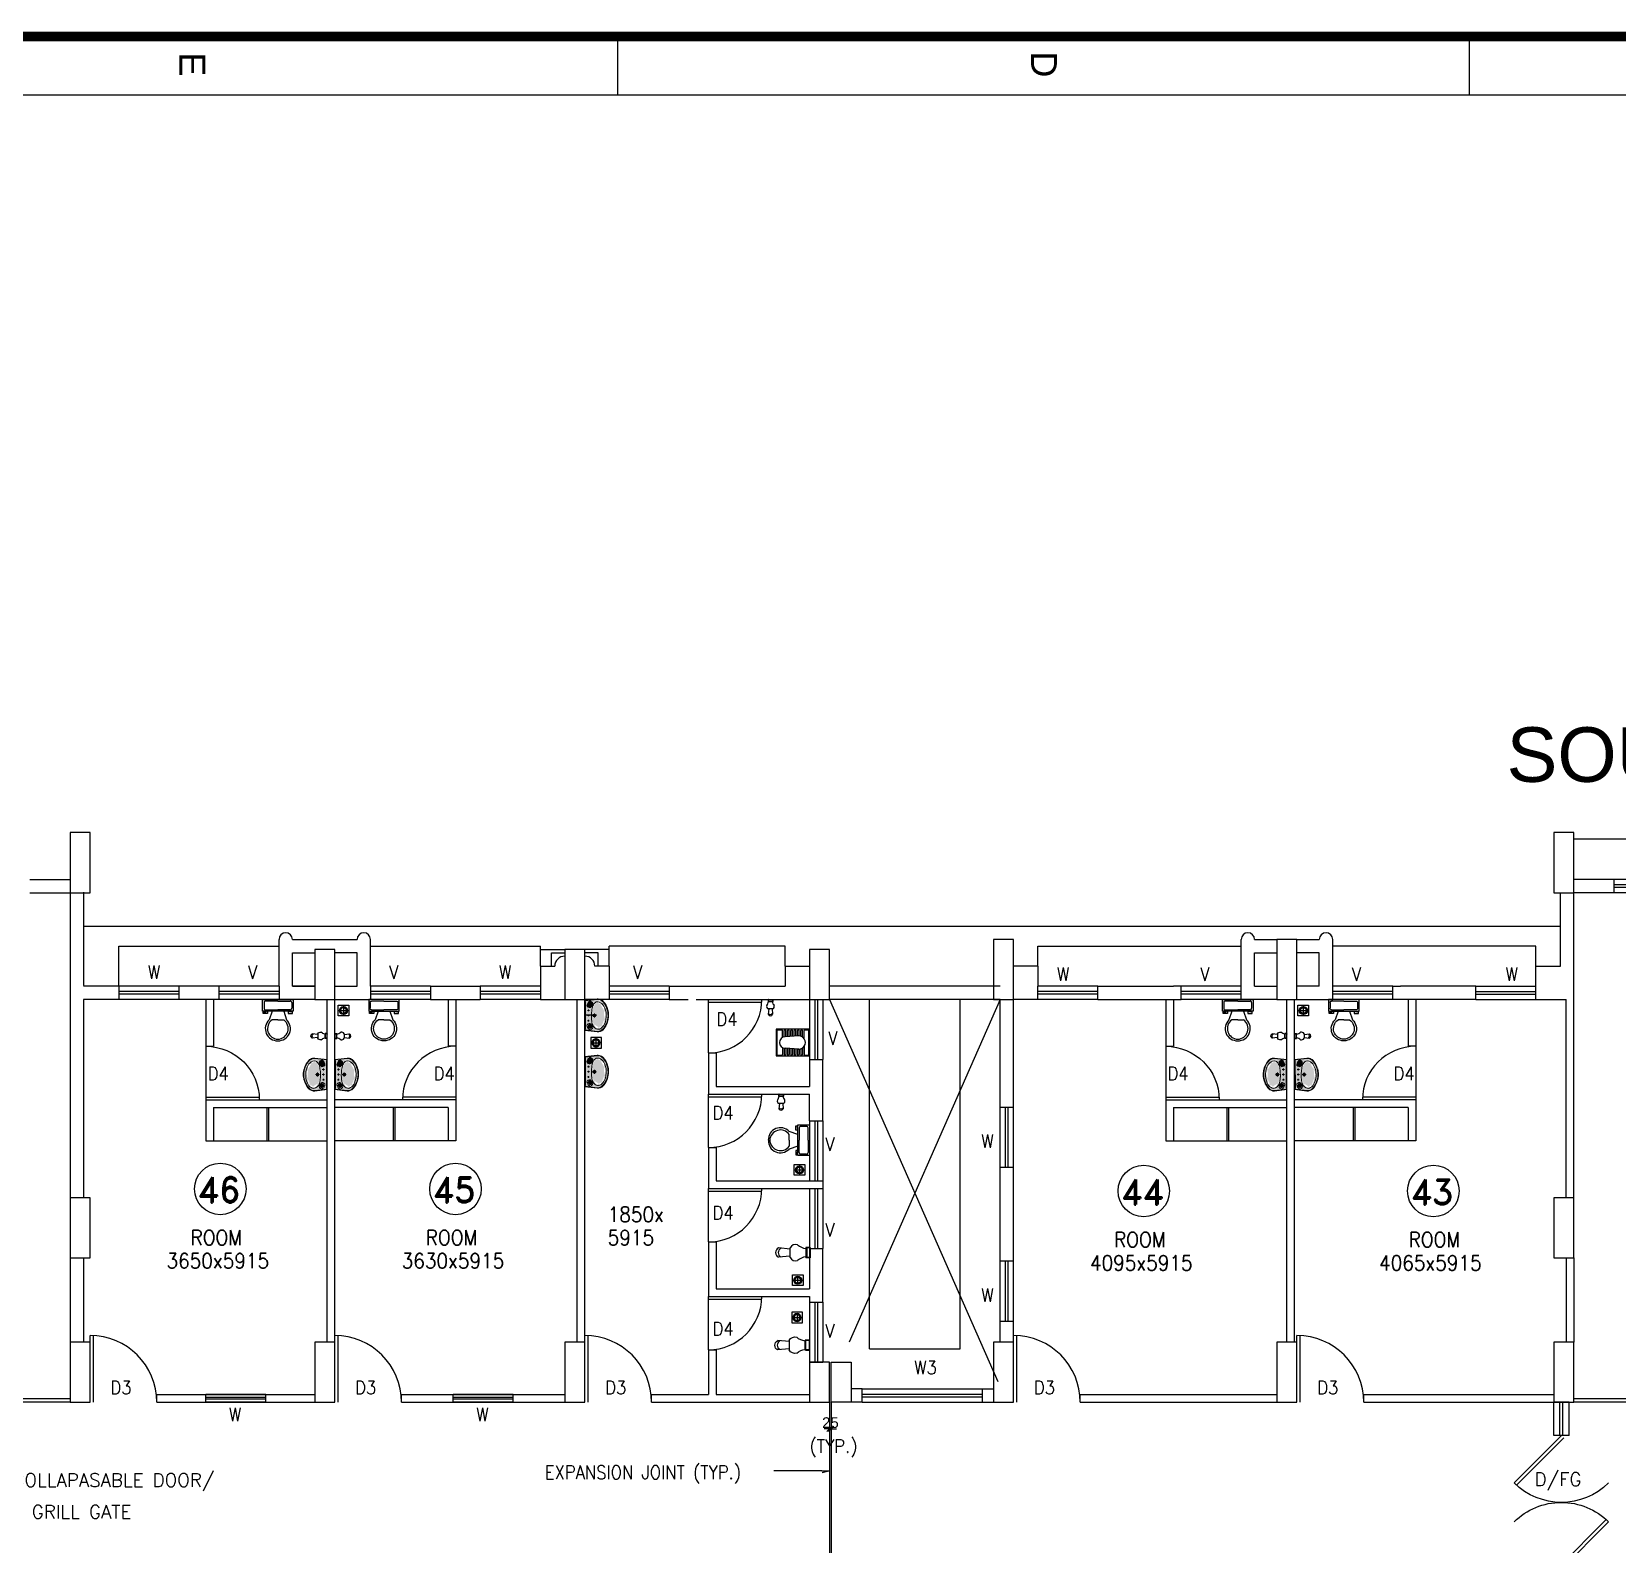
# Model space of a CAD drawing. Extents: x 10161149 to 10263331, y -3696053 to -3547728.
# Drawn here: x 10203467 to 10227213, y -3570381 to -3547728 of the extents above; entities that cross this region are included whole.
import ezdxf
from ezdxf.enums import TextEntityAlignment as Align

# ---------------------------------------------------------------- set-up
doc = ezdxf.new("R2010")
doc.units = 0
doc.header["$MEASUREMENT"] = 0
doc.header["$PDMODE"] = 35
doc.linetypes.add('DASHED', pattern=[0.75, 0.5, -0.25])
doc.layers.get('0').update_dxf_attribs({"linetype": 'CONTINUOUS'})
doc.layers.get('Defpoints').update_dxf_attribs({"linetype": 'CONTINUOUS'})
for name, color, linetype in [('25', 6, 'CONTINUOUS'), ('35', 1, 'CONTINUOUS'), ('5', 3, 'CONTINUOUS'), ('COL', 2, 'CONTINUOUS'), ('DAS', 1, 'DASHED'), ('DIM', 8, 'CONTINUOUS'), ('dim1', 5, 'CONTINUOUS'), ('DOOR', 31, 'CONTINUOUS'), ('EWC', 5, 'CONTINUOUS'), ('Exi. Walls', 170, 'CONTINUOUS'), ('floor trap', 9, 'CONTINUOUS'), ('Furn-Hat', 145, 'CONTINUOUS'), ('tap', 8, 'CONTINUOUS'), ('TITLE', 7, 'CONTINUOUS'), ('Toi-Euip', 8, 'CONTINUOUS'), ('TXW', 6, 'CONTINUOUS'), ('Venti', 161, 'CONTINUOUS'), ('WATERLINE', 124, 'CONTINUOUS'), ('Window', 4, 'CONTINUOUS')]:
    doc.layers.add(name, color=color, linetype=linetype)
doc.layers.add('toi-fix', color=46, linetype='CONTINUOUS', lineweight=18)
doc.styles.add('ARIAL', font='arial.ttf', dxfattribs={"width": 0.75})
doc.styles.add('RD', font='ROMAND')
doc.styles.add('ROMANS', font='arial.ttf')
doc.styles.get("Standard").update_dxf_attribs({"font": 'romans.shx'})
doc.dimstyles.new('int. dim', dxfattribs={"dimtxt": 160, "dimasz": 80, "dimexe": 80, "dimexo": 0, "dimgap": 10, "dimtad": 1, "dimdec": 0, "dimzin": 12, "dimdsep": 46, "dimtxsty": 'ROMANS', "dimblk": 'OBLIQUE', "dimcen": 1.5, "dimdle": 80, "dimclrd": 5, "dimclre": 5, "dimclrt": 4, "dimadec": 0, "dimazin": 0, "dimtfac": 1, "dimtdec": 0, "dimtix": 1, "dimtmove": 2, "dimatfit": 3, "dimfxl": 1, "dimtolj": 1, "dimtzin": 0, "dimlwd": -1, "dimlwe": -1, "dimarcsym": 0})

# ---------------------------------------------------------------- blocks, each defined once
blk = doc.blocks.new('WINP')
at = {"layer": 'Window'}
for p, q in [((0, 0), (0, 1)), ((0, 1), (1, 1)), ((1, 0), (1, 1)), ((0, 0.6), (1, 0.6)), ((0, 0.4), (1, 0.4)), ((0, 0), (1, 0))]:
    blk.add_line(p, q, dxfattribs=at)
blk = doc.blocks.new('BLK')
at = {"layer": 'DIM', "color": 6}
blk.add_line((-1, 0), (0, 0), dxfattribs=at)
at = {"layer": 'DIM'}
blk.add_line((0, 0), (-0.97, -0.26), dxfattribs=at)
blk = doc.blocks.new('_Oblique')
at = {"color": 0, "linetype": 'ByBlock', "lineweight": -2}
blk.add_line((-0.5, -0.5), (0.5, 0.5), dxfattribs=at)
blk = doc.blocks.new('*D141')
at = {"layer": 'Defpoints', "color": 0, "lineweight": -3, "transparency": 16777216}
for p in [(10215416, -3568575), (10215441, -3568575), (10215441, -3568651)]:
    blk.add_point(p, dxfattribs=at)
at = {"layer": 'dim1', "color": 5, "transparency": 16777216}
for p, q in [((10215416, -3568651), (10215336, -3568651)), ((10215416, -3568575), (10215416, -3568731)), ((10215416, -3568651), (10215441, -3568651)), ((10215441, -3568575), (10215441, -3568731)), ((10215441, -3568651), (10215521, -3568651))]:
    blk.add_line(p, q, dxfattribs=at)
at = {"layer": 'dim1', "color": 5, "transparency": 16777216, "xscale": 80, "yscale": 80, "zscale": 80}
blk.add_blockref('_Oblique', (10215416, -3568651), dxfattribs=at)
at = {"layer": 'dim1', "color": 5, "transparency": 16777216, "xscale": 80, "yscale": 80, "zscale": 80, "rotation": 180}
blk.add_blockref('_Oblique', (10215441, -3568651), dxfattribs=at)
at = {"layer": 'dim1', "color": 4, "transparency": 16777216, "insert": (10215429, -3568560), "char_height": 160, "attachment_point": 5, "style": 'ROMANS'}
blk.add_mtext('\\A1;25', dxfattribs=at)
blk = doc.blocks.new('VENTP')
at = {"layer": 'Venti'}
for p, q in [((0, 0), (0, 1)), ((0, 1), (1, 1)), ((1, 0), (1, 1)), ((0, 0), (1, 0))]:
    blk.add_line(p, q, dxfattribs=at)
at = {"layer": 'Venti', "ltscale": 2}
for p, q in [((0, 0.6), (1, 0.6)), ((0, 0.4), (1, 0.4))]:
    blk.add_line(p, q, dxfattribs=at)
blk = doc.blocks.new('DOORP')
at = {"layer": 'DOOR'}
for p, q in [((0, 0), (0, 1)), ((0.05, 0), (0.05, 0.999))]:
    blk.add_line(p, q, dxfattribs=at)
at = {"layer": 'DOOR', "color": 145}
blk.add_arc((0, 0), 1, 0, 90, dxfattribs=at)
blk = doc.blocks.new('A$C70ED7303')
at = {"layer": 'EWC', "color": 11}
for p, q in [((0, 0), (229, 0)), ((229, 0), (229, -174)), ((-229, 0), (0, 0)), ((-229, -174), (-229, 0)), ((229, -174), (-229, -174)), ((-218, -207), (-218, -185)), ((-218, -185), (-174, -185)), ((-153, -207), (-218, -207)), ((-207, -44), (-207, -131)), ((0, -22), (-185, -22)), ((-185, -153), (0, -153)), ((-174, -185), (-174, -174)), ((-153, -174), (-153, -207)), ((-87, -174), (-131, -305)), ((0, -22), (185, -22)), ((185, -153), (0, -153)), ((87, -174), (131, -305)), ((153, -174), (153, -207)), ((153, -207), (218, -207)), ((174, -185), (174, -174)), ((218, -185), (174, -185)), ((207, -44), (207, -131)), ((218, -207), (218, -185)), ((0, -305), (-87, -305)), ((0, -305), (87, -305))]:
    blk.add_line(p, q, dxfattribs=at)
for centre, major_axis, start_param, end_param in [((-188, -41), (13.6, -13.6), 2.214297, 4.068888), ((-188, -134), (-13.6, -13.6), 5.35589, 7.21048), ((188, -41), (13.6, -13.6), 0.643501, 2.498091), ((188, -134), (-13.6, -13.6), 0.643501, 2.498091), ((-7, -436), (-128, -128), 4.686239, 7.105146), ((5, -435), (-113, -113), 4.541602, 7.039318), ((7, -436), (56, -172), -0.351019, 2.067888), ((-5, -435), (-113, -113), 0.814663, 3.31238)]:
    blk.add_ellipse(centre, major_axis=major_axis, ratio=1, start_param=start_param, end_param=end_param, dxfattribs=at)
blk = doc.blocks.new('A$C0B5D0E53')
at = {"layer": 'tap', "color": 7}
for p, q in [((0, 10.6), (0, 46.6)), ((0, 46.6), (15.3, 46.6)), ((0, 10.6), (12.3, 10.6)), ((1.3, 45), (12.3, 45)), ((1.3, 12.1), (12.3, 12.1)), ((12.3, 10.6), (12.3, 46.6)), ((12.3, 10.7), (15.3, 10.7)), ((15.3, 10.7), (15.3, 46.6)), ((70.5, 45.4), (70.5, 11.9)), ((70.5, 41), (110.5, 44.7)), ((70.5, 16.2), (110.5, 12.2))]:
    blk.add_line(p, q, dxfattribs=at)
for centre, radius, start, end in [((8.1, 99), 56.2, 277.358, 310.4214), ((51.6, 36.7), 20.8, 24.7259, 109.7544), ((2.5, 42.7), 2.66, 117.11, 161.7293), ((2.5, 14.5), 2.66, 198.2707, 242.89), ((8.1, -41.8), 56.2, 49.5786, 82.642), ((51.6, 20.6), 20.8, 250.2456, 335.2741), ((93.9, 28.5), 17.7, 301.8025, 58.5186), ((103.5, 28.5), 17.7, 293.45, 66.55)]:
    blk.add_arc(centre, radius, start, end, dxfattribs=at)
blk = doc.blocks.new('FT')
at = {"layer": 'floor trap', "color": 7}
for p, q in [((0, 40), (10, 40)), ((16, 40), (64, 40)), ((40, 16), (40, 64)), ((70, 40), (80, 40))]:
    blk.add_line(p, q, dxfattribs=at)
at = {"layer": 'floor trap', "color": 7, "ltscale": 100}
blk.add_lwpolyline([(80, 0), (0, 0), (0, 80), (80, 80)], close=True, dxfattribs=at)
at = {"layer": 'floor trap', "color": 7}
for radius in [30, 23.7, 21.9]:
    blk.add_circle((40, 40), radius, dxfattribs=at)
blk = doc.blocks.new('3')
at = {"layer": 'Toi-Euip'}
for p, q in [((-3.8, 4.1), (-3.8, 4.6)), ((-3.8, 3.6), (-3.8, 3.65)), ((-3.8, 3.1), (-3.8, 3.15)), ((-3.8, 2.6), (-3.8, 2.65)), ((-0.1, 4.7), (-3.7, 4.7)), ((-2.47, 4), (-3.7, 4)), ((-2.72, 3.75), (-3.7, 3.75)), ((-2.85, 3.5), (-3.7, 3.5)), ((-2.9, 3.25), (-3.7, 3.25)), ((-2.89, 3), (-3.7, 3)), ((-2.87, 2.75), (-3.7, 2.75)), ((-2.85, 2.5), (-3.7, 2.5)), ((-2.9, 3.18), (-2.75, 1.15)), ((-1.33, 4), (-0.1, 4)), ((-1.08, 3.75), (-0.1, 3.75)), ((-0.9, 3.18), (-1.05, 1.15)), ((-0.95, 3.5), (-0.1, 3.5)), ((-0.95, 2.5), (-0.1, 2.5)), ((-0.93, 2.75), (-0.1, 2.75)), ((-0.91, 3), (-0.1, 3)), ((-0.9, 3.25), (-0.1, 3.25)), ((0, 4.1), (0, 4.6)), ((0, 3.6), (0, 3.65)), ((0, 3.1), (0, 3.15)), ((0, 2.6), (0, 2.65)), ((-3.8, 2.1), (-3.8, 2.15)), ((-3.8, 1.6), (-3.8, 1.65)), ((-3.8, 1.1), (-3.8, 1.15)), ((-3.8, 0), (-3.8, 0.65)), ((-2.83, 2.25), (-3.7, 2.25)), ((-2.81, 2), (-3.7, 2)), ((-2.79, 1.75), (-3.7, 1.75)), ((-2.78, 1.5), (-3.7, 1.5)), ((-2.76, 1.25), (-3.7, 1.25)), ((-2.74, 1), (-3.7, 1)), ((-2.65, 0.75), (-3.7, 0.75)), ((-1.15, 0.75), (-0.1, 0.75)), ((-1.06, 1), (-0.1, 1)), ((-1.04, 1.25), (-0.1, 1.25)), ((-1.02, 1.5), (-0.1, 1.5)), ((-1.01, 1.75), (-0.1, 1.75)), ((-0.99, 2), (-0.1, 2)), ((-0.97, 2.25), (-0.1, 2.25)), ((0, 2.1), (0, 2.15)), ((0, 1.6), (0, 1.65)), ((0, 1.1), (0, 1.15)), ((0, 0), (0, 0.65)), ((-3.7, -0.1), (-0.1, -0.1))]:
    blk.add_line(p, q, dxfattribs=at)
blk.add_lwpolyline([(0.1, -0.2), (0.1, 4.8), (-3.9, 4.8), (-3.9, -0.2)], close=True, dxfattribs=at)
for centre, radius, start, end in [((-3.7, 4.6), 0.1, 90, 180), ((-3.7, 4.1), 0.1, 180, 270), ((-3.7, 3.65), 0.1, 90, 180), ((-3.7, 3.6), 0.1, 180, 270), ((-3.7, 3.15), 0.1, 90, 180), ((-3.7, 3.1), 0.1, 180, 270), ((-3.7, 2.65), 0.1, 90, 180), ((-3.7, 2.6), 0.1, 180, 270), ((-1.9, 3.18), 1, 351.5502, 188.4498), ((-0.1, 4.6), 0.1, 0, 90), ((-0.1, 4.1), 0.1, 270, 0), ((-0.1, 3.65), 0.1, 0, 90), ((-0.1, 3.6), 0.1, 270, 0), ((-0.1, 3.15), 0.1, 0, 90), ((-0.1, 3.1), 0.1, 270, 0), ((-0.1, 2.65), 0.1, 0, 90), ((-0.1, 2.6), 0.1, 270, 0), ((-3.7, 2.15), 0.1, 90, 180), ((-3.7, 2.1), 0.1, 180, 270), ((-3.7, 1.65), 0.1, 90, 180), ((-3.7, 1.6), 0.1, 180, 270), ((-3.7, 1.15), 0.1, 90, 180), ((-3.7, 1.1), 0.1, 180, 270), ((-3.7, 0.65), 0.1, 90, 180), ((-3.7, 0), 0.1, 180, 270.0031), ((-1.9, 1.15), 0.85, 180, 0), ((-0.1, 2.15), 0.1, 0, 90), ((-0.1, 2.1), 0.1, 270, 0), ((-0.1, 1.65), 0.1, 0, 90), ((-0.1, 1.6), 0.1, 270, 0), ((-0.1, 1.15), 0.1, 0, 90), ((-0.1, 1.1), 0.1, 270, 0), ((-0.1, 0.65), 0.1, 0, 90), ((-0.1, 0), 0.1, 270, 0)]:
    blk.add_arc(centre, radius, start, end, dxfattribs=at)
blk = doc.blocks.new('2')
at = {"layer": 'Furn-Hat'}
h = blk.add_hatch(color=200, dxfattribs=at)
h.set_gradient(color1=(176, 43, 238), color2=(222, 165, 248), one_color=1, tint=0.81, name='SPHERICAL')
edge = h.paths.add_edge_path()
edge.add_ellipse((0.83, 2.39), major_axis=(0, 2.74), ratio=1, start_angle=253.1333, end_angle=282.8458)
edge.add_ellipse((0.66, 2.28), major_axis=(0, 2.87), ratio=1, start_angle=226.9131, end_angle=256.353, ccw=False)
edge.add_ellipse((1.97, 1.03), major_axis=(0, 1.06), ratio=1, start_angle=191.403, end_angle=227.6151, ccw=False)
edge.add_ellipse((1.95, 0.79), major_axis=(-0.001, 0.832), ratio=1, start_angle=172.9435, end_angle=196.7003, ccw=False)
edge.add_line((1.85, -0.04), (0, 0.17))
edge.add_ellipse((-0.15, 0.37), major_axis=(0, 0.247), ratio=1, start_angle=216.2128, end_angle=239.0995)
edge.add_line((0.07, 0.24), (1.91, 0.03))
edge.add_ellipse((1.98, 0.81), major_axis=(0, 0.781), ratio=1, start_angle=174.8376, end_angle=213.1867)
edge.add_ellipse((1.82, 1.24), major_axis=(0, 1.23), ratio=1, start_angle=208.7339, end_angle=238.1069)
edge.add_ellipse((1.35, 1.89), major_axis=(0, 2), ratio=1, start_angle=229.2631, end_angle=252.9591)
edge.add_ellipse((0.45, 2.43), major_axis=(0, 3.03), ratio=1, start_angle=248.1478, end_angle=293.8025)
edge.add_ellipse((0.67, 2.61), major_axis=(0, 2.75), ratio=1, start_angle=292.3386, end_angle=313.7886)
edge.add_ellipse((1.96, 3.88), major_axis=(0.001, 0.944), ratio=1, start_angle=311.9795, end_angle=362.8452)
edge.add_line((1.91, 4.83), (0.06, 4.62))
edge.add_ellipse((-0.22, 4.44), major_axis=(0, 0.335), ratio=1, start_angle=301.9908, end_angle=318.3316)
edge.add_line((0, 4.69), (1.85, 4.9))
edge.add_ellipse((1.98, 3.91), major_axis=(0, 0.995), ratio=1, start_angle=311.3713, end_angle=367.5939, ccw=False)
edge.add_ellipse((0.6, 2.54), major_axis=(0, 2.94), ratio=1, start_angle=278.9603, end_angle=313.5987, ccw=False)
h = blk.add_hatch(color=201, dxfattribs=at)
h.set_gradient(color1=(213, 142, 246), color2=(222, 165, 248), one_color=1, tint=0.81, name='SPHERICAL')
edge = h.paths.add_edge_path()
edge.add_ellipse((-0.22, 4.44), major_axis=(0, 0.335), ratio=1, start_angle=279.6212, end_angle=301.9908)
edge.add_line((0.06, 4.62), (1.91, 4.83))
edge.add_ellipse((1.96, 3.88), major_axis=(0.001, 0.944), ratio=1, start_angle=311.9795, end_angle=362.8452, ccw=False)
edge.add_ellipse((0.67, 2.61), major_axis=(0, 2.75), ratio=1, start_angle=292.3386, end_angle=313.7886, ccw=False)
edge.add_ellipse((0.45, 2.43), major_axis=(0, 3.03), ratio=1, start_angle=248.1478, end_angle=293.8025, ccw=False)
edge.add_ellipse((1.35, 1.89), major_axis=(0, 2), ratio=1, start_angle=229.2631, end_angle=252.9591, ccw=False)
edge.add_ellipse((1.82, 1.24), major_axis=(0, 1.23), ratio=1, start_angle=208.7339, end_angle=238.1069, ccw=False)
edge.add_ellipse((1.98, 0.81), major_axis=(0, 0.781), ratio=1, start_angle=174.8376, end_angle=213.1867, ccw=False)
edge.add_line((1.91, 0.03), (0.07, 0.24))
edge.add_ellipse((-0.15, 0.37), major_axis=(0, 0.247), ratio=1, start_angle=239.0995, end_angle=258.8462)
edge.add_line((0.1, 0.32), (0.11, 4.5))
edge = h.paths.add_edge_path(flags=16)
edge.add_ellipse((0.54, 1.68), major_axis=(0.0002, 0.0643), ratio=1, start_angle=0, end_angle=360, ccw=False)
edge = h.paths.add_edge_path(flags=16)
edge.add_ellipse((0.75, 0.77), major_axis=(0.001, 0.492), ratio=1, start_angle=372.9151, end_angle=415.0496)
edge.add_ellipse((0.66, 0.93), major_axis=(0, 0.34), ratio=1, start_angle=68.6534, end_angle=118.0903)
edge.add_ellipse((1.55, 1.19), major_axis=(0, 1.26), ratio=1, start_angle=109.4436, end_angle=129.259)
edge.add_ellipse((0.76, 0.48), major_axis=(0, 0.207), ratio=1, start_angle=116.7852, end_angle=207.4853)
edge.add_ellipse((0.68, 0.84), major_axis=(0.003, 0.569), ratio=1, start_angle=198.6155, end_angle=235.2982)
edge.add_ellipse((1.01, 0.63), major_axis=(0, 0.179), ratio=1, start_angle=230.4595, end_angle=309.5311)
edge.add_arc((1.2, 0.8), 0.086, 143.8926, 223.9597, ccw=False)
edge.add_arc((1.21, 0.82), 0.0872, 59.6713, 155.4896, ccw=False)
edge.add_ellipse((2.73, 1.67), major_axis=(0, 1.67), ratio=1, start_angle=108.7156, end_angle=120.4399)
edge.add_ellipse((2.03, 1.15), major_axis=(0, 0.801), ratio=1, start_angle=113.6541, end_angle=156.3424)
edge.add_ellipse((1.91, 1.34), major_axis=(0, 0.947), ratio=1, start_angle=167.3152, end_angle=194.3844)
edge.add_ellipse((1.73, 1.61), major_axis=(0, 1.26), ratio=1, start_angle=199.4142, end_angle=242.3113)
edge.add_ellipse((0.73, 2.3), major_axis=(0, 2.47), ratio=1, start_angle=238.946, end_angle=269.4836)
edge.add_ellipse((0.23, 2.48), major_axis=(0, 2.98), ratio=1, start_angle=266.1625, end_angle=294.5971)
edge.add_ellipse((1.64, 3.2), major_axis=(0, 1.4), ratio=1, start_angle=291.6011, end_angle=328.054)
edge.add_ellipse((2, 3.79), major_axis=(0, 0.709), ratio=1, start_angle=327.5861, end_angle=383.2162)
edge.add_ellipse((2.18, 3.44), major_axis=(0, 1.1), ratio=1, start_angle=384.9893, end_angle=432.0066)
edge.add_arc((1.21, 4.06), 0.0773, 202.0693, 284.8477, ccw=False)
edge.add_arc((1.2, 4.08), 0.086, 136.0403, 216.1074, ccw=False)
edge.add_ellipse((1.01, 4.25), major_axis=(0, 0.179), ratio=1, start_angle=230.4689, end_angle=309.5405)
edge.add_ellipse((0.68, 4.04), major_axis=(-0.003, 0.569), ratio=1, start_angle=304.7018, end_angle=341.3845)
edge.add_ellipse((0.76, 4.4), major_axis=(0, 0.207), ratio=1, start_angle=332.4116, end_angle=423.1117)
edge.add_ellipse((1.55, 3.69), major_axis=(0.01, 1.26), ratio=1, start_angle=411.1189, end_angle=430.9342)
edge.add_ellipse((0.66, 3.95), major_axis=(0, 0.34), ratio=1, start_angle=61.9097, end_angle=111.3466)
edge.add_ellipse((0.75, 4.11), major_axis=(0.003, 0.492), ratio=1, start_angle=125.3669, end_angle=167.5014)
edge.add_ellipse((0.73, 3.94), major_axis=(0, 0.319), ratio=1, start_angle=163.9108, end_angle=209.8663)
edge.add_ellipse((1.14, 3.59), major_axis=(-0.002, 0.268), ratio=1, start_angle=387.9183, end_angle=433.2607, ccw=False)
edge.add_ellipse((1.07, 3.77), major_axis=(0, 0.0739), ratio=1, start_angle=281.3136, end_angle=401.6955, ccw=False)
edge.add_ellipse((2.18, 3.44), major_axis=(0, 1.1), ratio=1, start_angle=432.0066, end_angle=441.9912)
edge.add_ellipse((3.97, 2.89), major_axis=(0, 2.96), ratio=1, start_angle=436.108, end_angle=445.7027)
edge.add_ellipse((8.3, 2.4), major_axis=(0, 7.32), ratio=1, start_angle=444.4585, end_angle=449.7636)
edge.add_ellipse((8.98, 2.78), major_axis=(0.01, 8.01), ratio=1, start_angle=92.5395, end_angle=98.8367)
edge.add_ellipse((2.73, 1.67), major_axis=(0, 1.67), ratio=1, start_angle=94.0582, end_angle=108.7156)
edge.add_ellipse((1.07, 1.13), major_axis=(-0.0003, 0.0855), ratio=1, start_angle=142.4726, end_angle=276.6239, ccw=False)
edge.add_ellipse((1.14, 1.3), major_axis=(0.002, 0.268), ratio=1, start_angle=106.7393, end_angle=152.0817, ccw=False)
edge.add_ellipse((0.73, 0.94), major_axis=(-0.001, 0.319), ratio=1, start_angle=329.9021, end_angle=375.8576)
edge = h.paths.add_edge_path(flags=16)
edge.add_ellipse((0.54, 2.42), major_axis=(0.0008, 0.0643), ratio=1, start_angle=0, end_angle=360, ccw=False)
edge = h.paths.add_edge_path(flags=0)
edge.add_ellipse((1.43, 2.44), major_axis=(0, 0.216), ratio=1, start_angle=0, end_angle=360, ccw=False)
edge = h.paths.add_edge_path(flags=0)
edge.add_ellipse((1.43, 2.44), major_axis=(-0.001, 0.155), ratio=1, start_angle=0, end_angle=360, ccw=False)
edge = h.paths.add_edge_path(flags=0)
edge.add_ellipse((1.43, 2.44), major_axis=(0, 0.109), ratio=1, start_angle=0, end_angle=360, ccw=False)
edge = h.paths.add_edge_path(flags=16)
edge.add_ellipse((0.54, 3.22), major_axis=(0.0002, 0.0643), ratio=1, start_angle=0, end_angle=360, ccw=False)
h = blk.add_hatch(color=200, dxfattribs=at)
h.set_gradient(color1=(176, 43, 238), color2=(222, 165, 248), one_color=1, tint=0.81, name='INVCYLINDER')
edge = h.paths.add_edge_path()
edge.add_ellipse((-0.15, 0.37), major_axis=(0, 0.247), ratio=1, start_angle=239.0995, end_angle=258.8462, ccw=False)
edge.add_line((0.07, 0.24), (0, 0.25))
edge.add_line((0, 0.25), (0, 4.61))
edge.add_line((0, 4.61), (0.06, 4.62))
edge.add_ellipse((-0.22, 4.44), major_axis=(0, 0.335), ratio=1, start_angle=279.6212, end_angle=301.9908, ccw=False)
edge.add_line((0.11, 4.5), (0.1, 0.32))
h = blk.add_hatch(color=254, dxfattribs=at)
h.set_gradient(color1=(234, 198, 250), color2=(223, 166, 247), one_color=1, tint=0.81, name='SPHERICAL')
edge = h.paths.add_edge_path()
edge.add_ellipse((1.07, 3.77), major_axis=(0, 0.0739), ratio=1, start_angle=281.3136, end_angle=401.6955)
edge.add_ellipse((1.14, 3.59), major_axis=(-0.002, 0.268), ratio=1, start_angle=387.9183, end_angle=433.2607)
edge.add_ellipse((0.73, 3.94), major_axis=(0, 0.319), ratio=1, start_angle=163.9108, end_angle=209.8663, ccw=False)
edge.add_ellipse((0.75, 4.11), major_axis=(0.003, 0.492), ratio=1, start_angle=125.3669, end_angle=167.5014, ccw=False)
edge.add_ellipse((0.66, 3.95), major_axis=(0, 0.34), ratio=1, start_angle=61.9097, end_angle=111.3466, ccw=False)
edge.add_ellipse((1.55, 3.69), major_axis=(0.01, 1.26), ratio=1, start_angle=411.1189, end_angle=430.9342, ccw=False)
edge.add_ellipse((0.76, 4.4), major_axis=(0, 0.207), ratio=1, start_angle=332.4116, end_angle=423.1117, ccw=False)
edge.add_ellipse((0.68, 4.04), major_axis=(-0.003, 0.569), ratio=1, start_angle=304.7018, end_angle=341.3845, ccw=False)
edge.add_ellipse((1.01, 4.25), major_axis=(0, 0.179), ratio=1, start_angle=230.4689, end_angle=309.5405, ccw=False)
edge.add_arc((1.2, 4.08), 0.086, 136.0403, 216.1074)
edge.add_arc((1.21, 4.06), 0.0773, 202.0693, 284.8477)
edge.add_ellipse((2.18, 3.44), major_axis=(0, 1.1), ratio=1, start_angle=384.9893, end_angle=432.0066)
h = blk.add_hatch(color=254, dxfattribs=at)
h.set_gradient(color1=(234, 198, 250), color2=(223, 166, 247), one_color=1, tint=0.81, name='SPHERICAL')
edge = h.paths.add_edge_path()
edge.add_ellipse((1.64, 3.2), major_axis=(0, 1.4), ratio=1, start_angle=291.6011, end_angle=328.054)
edge.add_ellipse((0.23, 2.48), major_axis=(0, 2.98), ratio=1, start_angle=266.1625, end_angle=294.5971, ccw=False)
edge.add_ellipse((0.73, 2.3), major_axis=(0, 2.47), ratio=1, start_angle=238.946, end_angle=269.4836, ccw=False)
edge.add_ellipse((1.73, 1.61), major_axis=(0, 1.26), ratio=1, start_angle=199.4142, end_angle=242.3113, ccw=False)
edge.add_ellipse((1.91, 1.34), major_axis=(0, 0.947), ratio=1, start_angle=167.3152, end_angle=194.3844, ccw=False)
edge.add_ellipse((2.03, 1.15), major_axis=(0, 0.801), ratio=1, start_angle=113.6541, end_angle=156.3424, ccw=False)
edge.add_ellipse((2.73, 1.67), major_axis=(0, 1.67), ratio=1, start_angle=94.0582, end_angle=120.4399, ccw=False)
edge.add_ellipse((8.98, 2.78), major_axis=(0.01, 8.01), ratio=1, start_angle=92.5395, end_angle=98.8367, ccw=False)
edge.add_ellipse((8.3, 2.4), major_axis=(0, 7.32), ratio=1, start_angle=444.4585, end_angle=449.7636, ccw=False)
edge.add_ellipse((3.97, 2.89), major_axis=(0, 2.96), ratio=1, start_angle=436.108, end_angle=445.7027, ccw=False)
edge.add_ellipse((2.18, 3.44), major_axis=(0, 1.1), ratio=1, start_angle=384.9893, end_angle=441.9912, ccw=False)
edge.add_ellipse((2, 3.79), major_axis=(0, 0.709), ratio=1, start_angle=327.5861, end_angle=383.2162, ccw=False)
edge = h.paths.add_edge_path(flags=16)
edge.add_ellipse((1.43, 2.44), major_axis=(0, 0.216), ratio=1, start_angle=0, end_angle=360, ccw=False)
edge = h.paths.add_edge_path(flags=0)
edge.add_ellipse((1.43, 2.44), major_axis=(-0.001, 0.155), ratio=1, start_angle=0, end_angle=360, ccw=False)
edge = h.paths.add_edge_path(flags=0)
edge.add_ellipse((1.43, 2.44), major_axis=(0, 0.109), ratio=1, start_angle=0, end_angle=360, ccw=False)
h = blk.add_hatch(color=254, dxfattribs=at)
h.set_gradient(color1=(234, 198, 250), color2=(223, 166, 247), one_color=1, tint=0.81, name='SPHERICAL')
edge = h.paths.add_edge_path()
edge.add_ellipse((1.55, 1.19), major_axis=(0, 1.26), ratio=1, start_angle=109.4436, end_angle=129.259)
edge.add_ellipse((0.76, 0.48), major_axis=(0, 0.207), ratio=1, start_angle=116.7852, end_angle=207.4853)
edge.add_ellipse((0.68, 0.84), major_axis=(0.003, 0.569), ratio=1, start_angle=198.6155, end_angle=235.2982)
edge.add_ellipse((1.01, 0.63), major_axis=(0, 0.179), ratio=1, start_angle=230.4595, end_angle=309.5311)
edge.add_arc((1.2, 0.8), 0.086, 143.8926, 223.9597, ccw=False)
edge.add_arc((1.21, 0.82), 0.0872, 59.6713, 155.4896, ccw=False)
edge.add_ellipse((2.73, 1.67), major_axis=(0, 1.67), ratio=1, start_angle=108.7156, end_angle=120.4399, ccw=False)
edge.add_ellipse((1.07, 1.13), major_axis=(-0.0003, 0.0855), ratio=1, start_angle=142.4726, end_angle=276.6239, ccw=False)
edge.add_ellipse((1.14, 1.3), major_axis=(0.002, 0.268), ratio=1, start_angle=106.7393, end_angle=152.0817, ccw=False)
edge.add_ellipse((0.73, 0.94), major_axis=(-0.001, 0.319), ratio=1, start_angle=329.9021, end_angle=375.8576)
edge.add_ellipse((0.75, 0.77), major_axis=(0.001, 0.492), ratio=1, start_angle=372.9151, end_angle=415.0496)
edge.add_ellipse((0.66, 0.93), major_axis=(0, 0.34), ratio=1, start_angle=68.6534, end_angle=118.0903)
at = {"layer": 'toi-fix', "color": 7}
for p, q in [((0, 4.69), (1.85, 4.9)), ((0, 4.61), (1.91, 4.83)), ((0, 0.17), (0, 4.69)), ((0.1, 0.32), (0.11, 4.5)), ((0.67, 3.22), (0.39, 3.22)), ((0.72, 2.42), (0.39, 2.42)), ((0.54, 3.34), (0.54, 3.08)), ((0.54, 2.55), (0.54, 2.28)), ((1.73, 2.44), (1.12, 2.44)), ((1.43, 2.14), (1.43, 2.74)), ((0, 0.25), (1.91, 0.03)), ((0, 0.17), (1.85, -0.04)), ((0.72, 1.68), (0.39, 1.68)), ((0.54, 1.8), (0.54, 1.54))]:
    blk.add_line(p, q, dxfattribs=at)
at = {"layer": 'toi-fix', "color": 7, "extrusion": (0, 0, -1)}
for centre, major_axis, start_param, end_param in [((1.98, 3.91), (0, 0.995), -0.132539, 0.848731), ((1.96, 3.88), (0.001, 0.944), -0.049658, 0.838116), ((-0.22, 4.44), (0, 0.335), 0.727251, 1.402875), ((0.66, 3.95), (0, 0.34), 4.33982, 5.202657), ((0.75, 4.11), (0.003, 0.492), 3.359735, 4.09512), ((1.55, 3.69), (0.01, 1.26), -1.238036, -0.892193), ((0.54, 3.22), (0.0002, 0.0643), 3.139035, 9.42222), ((0.54, 2.42), (0.0008, 0.0643), 3.12883, 9.412015), ((0.76, 4.4), (0, 0.207), -1.101507, 0.481509), ((0.73, 3.94), (0, 0.319), 2.620328, 3.422401), ((0.68, 4.04), (-0.003, 0.569), 0.324902, 0.965135), ((1.14, 3.59), (-0.002, 0.268), -1.278641, -0.487266), ((8.3, 2.4), (0, 7.32), -1.56667, -1.474079), ((8.98, 2.78), (0.01, 8.01), 4.558159, 4.668067), ((1.07, 3.77), (0, 0.0739), -0.727724, 1.373337), ((3.97, 2.89), (0, 2.96), -1.495794, -1.328336), ((2.18, 3.44), (0, 1.1), -1.431017, -0.436146), ((1.2, 4.08), (-0.0608, 0.0608), 4.867594, 6.265028), ((1.01, 4.25), (0, 0.179), 0.880684, 2.260744), ((1.21, 4.06), (0.0547, 0.0547), 2.097053, 3.541809), ((1.43, 2.44), (0, 0.216), 3.141254, 9.424439), ((1.43, 2.44), (-0.001, 0.155), 3.145308, 9.428493), ((1.43, 2.44), (0, 0.109), 3.142047372431534, 9.42523267961112), ((2, 3.79), (0, 0.709), -0.405199, 0.56573), ((1.64, 3.2), (0, 1.4), 0.557563, 1.193786), ((0.67, 2.61), (0, 2.75), 0.806541, 1.180915), ((0.6, 2.54), (0, 2.94), 0.809856, 1.41441), ((0.23, 2.48), (0, 2.98), 1.141495, 1.637774), ((0.45, 2.43), (0, 3.03), 1.155365, 1.952189), ((0.83, 2.39), (0, 2.74), 1.346594, 1.865175), ((-0.15, 0.37), (0, 0.247), 1.765467, 2.50956), ((0.66, 0.93), (0, 0.34), 4.222121, 5.084958), ((0.75, 0.77), (0.001, 0.492), -0.960797, -0.225412), ((1.55, 1.19), (0, 1.26), 4.027191, 4.373034), ((0.54, 1.68), (0.0002, 0.0643), 3.139035, 9.42222), ((0.76, 0.48), (0, 0.207), 2.661884, 4.2449), ((0.73, 0.94), (-0.001, 0.319), -0.276767, 0.525307), ((0.68, 0.84), (0.003, 0.569), 2.176458, 2.816691), ((1.14, 1.3), (0.002, 0.268), 3.628858, 4.420234), ((1.07, 1.13), (-0.0003, 0.0855), 1.455188, 3.796569), ((2.73, 1.67), (0, 1.67), 4.181112, 4.641559), ((1.2, 0.8), (-0.0608, 0.0608), 4.730546, 6.12798), ((1.21, 0.82), (0.0617, 0.0617), 4.354779, 6.027124), ((1.01, 0.63), (0, 0.179), 0.880848, 2.260908), ((2.03, 1.15), (0, 0.801), 3.554495, 4.299548), ((1.91, 1.34), (0, 0.947), 2.890537, 3.362984), ((1.98, 0.81), (0, 0.781), 2.562376, 3.231693), ((1.73, 1.61), (0, 1.26), 2.054055, 2.802751), ((1.97, 1.03), (0, 1.06), 2.310552, 2.942572), ((1.82, 1.24), (0, 1.23), 2.127435, 2.640092), ((0.66, 2.28), (0, 2.87), 1.808981, 2.322804), ((0.73, 2.3), (0, 2.47), 1.579809, 2.112792), ((1.35, 1.89), (0, 2), 1.868215, 2.281789), ((1.95, 0.79), (-0.001, 0.832), 2.850118, 3.264751)]:
    blk.add_ellipse(centre, major_axis=major_axis, ratio=1, start_param=start_param, end_param=end_param, dxfattribs=at)
blk = doc.blocks.new('A$C66962185')
at = {"layer": 'TITLE'}
blk.add_line((2.142, -141176.034), (2.142, -140930.66), dxfattribs=at)
at = {"layer": 'TITLE', "color": 0}
for p, q in [((-0.153, -141022.101), (2.142, -141022.101)), ((-0.153, -141053.347), (2.142, -141053.347))]:
    blk.add_line(p, q, dxfattribs=at)
at = {"layer": 'TITLE', "color": 7, "const_width": 0.355}
blk.add_lwpolyline([(363, -140928.365), (363, -141178.329), (0, -141178.329), (0, -140928.365)], close=True, dxfattribs=at)
at = {"layer": 'TITLE', "color": 0, "style": 'ROMANS'}
for s, p in [('D', (1.019, -141037.699)), ('E', (1.019, -141068.945))]:
    blk.add_text(s, height=0.952, dxfattribs=at).set_placement(p, align=Align.MIDDLE)

msp = doc.modelspace()

# ---------------------------------------------------------------- linework, layer by layer
at = {"layer": '25'}
for p, q in [((10213601, -3563023), (10213601, -3562223)), ((10215416, -3562223), (10217936, -3567943.5)), ((10217971, -3562223), (10215711.1, -3567353)), ((10206076, -3562923), (10206076, -3563723)), ((10209821, -3562923), (10209821, -3563723)), ((10220451, -3562923), (10220451, -3563723)), ((10224196, -3562923), (10224196, -3563723)), ((10213601, -3564438), (10213601, -3563638)), ((10206991, -3563838), (10206991, -3564338)), ((10207016, -3563838), (10207016, -3564338)), ((10208881, -3563838), (10208881, -3564338)), ((10208906, -3563838), (10208906, -3564338)), ((10221366, -3563838), (10221366, -3564338)), ((10221391, -3563838), (10221391, -3564338)), ((10223256, -3563838), (10223256, -3564338)), ((10223281, -3563838), (10223281, -3564338)), ((10206191, -3564338), (10207891, -3564338)), ((10209706, -3564338), (10208006, -3564338)), ((10220566, -3564338), (10222266, -3564338)), ((10224081, -3564338), (10222381, -3564338)), ((10213601, -3565853), (10213601, -3565053)), ((10213601, -3567468), (10213601, -3566668)), ((10204041, -3568253), (10198241, -3568253)), ((10232361, -3568253), (10226561, -3568253))]:
    msp.add_line(p, q, dxfattribs=at)
for points in [[(10211086, -3561723), (10211086, -3561473), (10211451, -3561473)], [(10212116, -3561723), (10212116, -3561473), (10211751, -3561473)]]:
    msp.add_lwpolyline(points, dxfattribs=at)
for centre in [(10206291.9, -3565059), (10209813.8, -3565059), (10220121.9, -3565090), (10224459.2, -3565090)]:
    msp.add_circle(centre, 385.6, dxfattribs=at)
at = {"layer": 'COL', "color": 2}
for points in [[(10204041, -3559723), (10204041, -3560623), (10204341, -3560623), (10204341, -3559723)], [(10226261, -3559723), (10226261, -3560623), (10226561, -3560623), (10226561, -3559723)], [(10217871, -3561323), (10217871, -3562223), (10218171, -3562223), (10218171, -3561323)], [(10222116, -3561323), (10222116, -3562223), (10222416, -3562223), (10222416, -3561323)], [(10207706, -3561473), (10207706, -3562223), (10208006, -3562223), (10208006, -3561473)], [(10211451, -3561473), (10211451, -3562223), (10211751, -3562223), (10211751, -3561473)], [(10215116, -3561473), (10215116, -3562223), (10215416, -3562223), (10215416, -3561473)], [(10204041, -3565193), (10204041, -3566093), (10204341, -3566093), (10204341, -3565193)], [(10226261, -3565193), (10226261, -3566093), (10226561, -3566093), (10226561, -3565193)], [(10204041, -3567353), (10204041, -3568253), (10204341, -3568253), (10204341, -3567353)], [(10207706, -3567353), (10207706, -3568253), (10208006, -3568253), (10208006, -3567353)], [(10211451, -3567353), (10211451, -3568253), (10211751, -3568253), (10211751, -3567353)], [(10217871, -3567353), (10217871, -3568253), (10218171, -3568253), (10218171, -3567353)], [(10222116, -3567353), (10222116, -3568253), (10222416, -3568253), (10222416, -3567353)], [(10226261, -3567353), (10226261, -3568253), (10226561, -3568253), (10226561, -3567353)], [(10215116, -3567653), (10215116, -3568253), (10215416, -3568253), (10215416, -3567653)], [(10215741, -3567653), (10215741, -3568253), (10215441, -3568253), (10215441, -3567653)]]:
    msp.add_lwpolyline(points, close=True, dxfattribs=at)
at = {"layer": 'DAS', "linetype": 'Continuous'}
for p, q in [((10229528.4, -3559823), (10226561, -3559823)), ((10204241, -3561123), (10226361, -3561123)), ((10208541, -3561423), (10211086, -3561423)), ((10211086, -3561473), (10211086, -3561423)), ((10212116, -3561473), (10212116, -3561423)), ((10217971, -3562023), (10215416, -3562023)), ((10217971, -3562223), (10215416, -3562223)), ((10216016, -3567453), (10216016, -3562223)), ((10217371, -3567453), (10217371, -3562223)), ((10216016, -3567453), (10217371, -3567453)), ((10204041, -3568203), (10198241, -3568203)), ((10215416, -3568253), (10215416, -3571253)), ((10215441, -3568253), (10215441, -3571253)), ((10232361, -3568203), (10226561, -3568203))]:
    msp.add_line(p, q, dxfattribs=at)
for points in [[(10204771, -3562023), (10204771, -3561423), (10207171, -3561423)], [(10214751, -3561723), (10214751, -3561423), (10212116, -3561423)], [(10218536, -3561723), (10218536, -3561423), (10221581, -3561423)], [(10225996, -3561723), (10225996, -3561423), (10222951, -3561423)]]:
    msp.add_lwpolyline(points, dxfattribs=at)
at = {"layer": 'dim1'}
msp.add_line((10215302.9, -3569279.9), (10214583.7, -3569279.9), dxfattribs=at)
for points in [[(10211251, -3561723), (10211251, -3561523), (10211451, -3561523)], [(10211951, -3561723), (10211951, -3561523), (10211751, -3561523)], [(10211751, -3562454), (10211924.5, -3562454)]]:
    msp.add_lwpolyline(points, dxfattribs=at)
at = {"layer": 'Exi. Walls'}
for p, q in [((10203441, -3560423), (10204041, -3560423)), ((10227161, -3560423), (10226561, -3560423)), ((10203441, -3560623), (10204041, -3560623)), ((10204041, -3560614.7), (10204041, -3565193)), ((10204241, -3560614.7), (10204241, -3562014.7)), ((10226361, -3561723), (10226361, -3560623)), ((10226561, -3565193), (10226561, -3560623)), ((10227161, -3560623), (10226561, -3560623)), ((10207171, -3562023), (10207171, -3561323)), ((10207371, -3561323), (10208341, -3561323)), ((10208541, -3562023), (10208541, -3561323)), ((10221581, -3562023), (10221581, -3561323)), ((10221781, -3561323), (10222116, -3561323)), ((10222416, -3561323), (10222751, -3561323)), ((10222951, -3562223), (10222951, -3561323)), ((10207371, -3561523), (10207706, -3561523)), ((10207371, -3562023), (10207371, -3561523)), ((10208341, -3561523), (10208006, -3561523)), ((10208341, -3562023), (10208341, -3561523)), ((10221781, -3561523), (10222116, -3561523)), ((10221781, -3562023), (10221781, -3561523)), ((10222751, -3561523), (10222416, -3561523)), ((10222751, -3562023), (10222751, -3561523)), ((10211086, -3561723), (10211086, -3562023)), ((10211086, -3561723), (10211301, -3561723)), ((10212116, -3561723), (10211901, -3561723)), ((10212116, -3561723), (10212116, -3562023)), ((10214751, -3561723), (10214751, -3562023)), ((10214751, -3561723), (10215116, -3561723)), ((10218536, -3561723), (10218171, -3561723)), ((10218536, -3561723), (10218536, -3562023)), ((10225996, -3562023), (10225996, -3561723)), ((10225996, -3561723), (10226361, -3561723)), ((10204771, -3562023), (10204241, -3562023)), ((10206271, -3562023), (10205671, -3562023)), ((10207706, -3562023), (10207371, -3562023)), ((10207371, -3562023), (10207706, -3562023)), ((10208006, -3562023), (10208341, -3562023)), ((10209441, -3562023), (10210186, -3562023)), ((10213016, -3562023), (10214751, -3562023)), ((10219436, -3562023), (10220566, -3562023)), ((10220681, -3562023), (10220566, -3562023)), ((10221781, -3562023), (10222116, -3562023)), ((10222751, -3562023), (10222416, -3562023)), ((10223851, -3562023), (10223966, -3562023)), ((10225096, -3562023), (10223966, -3562023)), ((10204771, -3562223), (10204241, -3562223)), ((10204241, -3562223), (10204241, -3565193)), ((10204771, -3562223), (10204271, -3562223)), ((10206271, -3562223), (10205671, -3562223)), ((10206076, -3562223), (10206076, -3562923)), ((10206191, -3562223), (10206191, -3562923)), ((10207706, -3562223), (10207171, -3562223)), ((10207706, -3562223), (10207171, -3562223)), ((10207706, -3562223), (10207171, -3562223)), ((10207706, -3562223), (10207171, -3562223)), ((10207706, -3562223), (10207171, -3562223)), ((10207891, -3567353), (10207891, -3562223)), ((10208006, -3562223), (10208541, -3562223)), ((10208006, -3562223), (10208541, -3562223)), ((10208006, -3567353), (10208006, -3562223)), ((10209441, -3562223), (10210186, -3562223)), ((10209706, -3562223), (10209706, -3562923)), ((10209821, -3562223), (10209821, -3562923)), ((10211086, -3562223), (10211451, -3562223)), ((10211636, -3567353), (10211636, -3562223)), ((10212116, -3562223), (10211751, -3562223)), ((10211751, -3567353), (10211751, -3562223)), ((10213016, -3562223), (10213301, -3562223)), ((10213416, -3562223), (10215116, -3562223)), ((10213716, -3562223), (10213851, -3562223)), ((10217971, -3563838), (10217971, -3562223)), ((10218171, -3563838), (10218171, -3562223)), ((10218536, -3562223), (10218171, -3562223)), ((10219436, -3562223), (10220681, -3562223)), ((10220451, -3562223), (10220451, -3562923)), ((10220566, -3562223), (10220566, -3562923)), ((10222116, -3562223), (10221581, -3562223)), ((10222266, -3567353), (10222266, -3562223)), ((10222381, -3567353), (10222381, -3562223)), ((10222416, -3562223), (10222951, -3562223)), ((10225096, -3562223), (10223851, -3562223)), ((10224081, -3562223), (10224081, -3562923)), ((10224196, -3562223), (10224196, -3562923)), ((10225996, -3562223), (10226446, -3562223)), ((10226446, -3565193), (10226446, -3562223)), ((10206076, -3562923), (10206191, -3562923)), ((10209821, -3562923), (10209706, -3562923)), ((10213601, -3563023), (10213601, -3563638)), ((10213601, -3563023), (10213716, -3563023)), ((10213716, -3563023), (10213716, -3563523)), ((10220451, -3562923), (10220566, -3562923)), ((10224196, -3562923), (10224081, -3562923)), ((10215116, -3563123), (10215116, -3563523)), ((10215316, -3564038), (10215316, -3563123)), ((10213716, -3563523), (10215116, -3563523)), ((10206076, -3563723), (10206076, -3564338)), ((10206076, -3563723), (10207891, -3563723)), ((10209821, -3563723), (10208006, -3563723)), ((10209821, -3563723), (10209821, -3564338)), ((10213601, -3563638), (10215116, -3563638)), ((10215116, -3564038), (10215116, -3563638)), ((10220451, -3563723), (10220451, -3564338)), ((10220451, -3563723), (10222266, -3563723)), ((10224196, -3563723), (10222381, -3563723)), ((10224196, -3563723), (10224196, -3564338)), ((10206191, -3563838), (10206191, -3564338)), ((10206191, -3563838), (10207891, -3563838)), ((10209706, -3563838), (10208006, -3563838)), ((10209706, -3563838), (10209706, -3564338)), ((10220566, -3563838), (10220566, -3564338)), ((10220566, -3563838), (10222266, -3563838)), ((10224081, -3563838), (10222381, -3563838)), ((10224081, -3563838), (10224081, -3564338)), ((10206076, -3564338), (10206191, -3564338)), ((10209821, -3564338), (10209706, -3564338)), ((10213601, -3564438), (10213601, -3565053)), ((10213601, -3564438), (10213716, -3564438)), ((10213716, -3564438), (10213716, -3564938)), ((10220451, -3564338), (10220566, -3564338)), ((10224196, -3564338), (10224081, -3564338)), ((10217971, -3566143), (10217971, -3564738)), ((10218171, -3566143), (10218171, -3564738)), ((10213716, -3564938), (10215216, -3564938)), ((10215316, -3564938), (10215316, -3565053)), ((10213601, -3565053), (10215216, -3565053)), ((10213601, -3565853), (10213716, -3565853)), ((10213601, -3565853), (10213601, -3566668)), ((10213716, -3565853), (10213716, -3566553)), ((10204041, -3566093), (10204041, -3567353)), ((10204241, -3566093), (10204241, -3567353)), ((10215116, -3565953), (10215116, -3566553)), ((10215316, -3566753), (10215316, -3565953)), ((10226446, -3566093), (10226446, -3567353)), ((10226561, -3566093), (10226561, -3567353)), ((10213716, -3566553), (10215116, -3566553)), ((10213601, -3566668), (10215116, -3566668)), ((10215116, -3566668), (10215116, -3566753)), ((10217971, -3567353), (10217971, -3567043)), ((10218171, -3567353), (10218171, -3567043)), ((10213601, -3567468), (10213716, -3567468)), ((10213601, -3567468), (10213601, -3568138)), ((10213716, -3567468), (10213716, -3568138)), ((10215906, -3568053), (10215741, -3568053)), ((10217706, -3568053), (10217871, -3568053)), ((10205341, -3568253), (10205341, -3568138)), ((10205341, -3568138), (10207706, -3568138)), ((10205341, -3568253), (10207706, -3568253)), ((10209006, -3568253), (10209006, -3568138)), ((10209006, -3568138), (10209006, -3568138)), ((10209006, -3568138), (10211451, -3568138)), ((10209006, -3568253), (10211451, -3568253)), ((10212751, -3568138), (10213601, -3568138)), ((10212751, -3568253), (10212751, -3568138)), ((10212751, -3568253), (10215116, -3568253)), ((10213716, -3568138), (10215116, -3568138)), ((10215906, -3568253), (10215741, -3568253)), ((10217706, -3568253), (10217871, -3568253)), ((10219171, -3568138), (10222116, -3568138)), ((10219171, -3568253), (10219171, -3568138)), ((10219171, -3568253), (10222116, -3568253)), ((10223416, -3568138), (10223416, -3568138)), ((10223416, -3568253), (10223416, -3568138)), ((10223416, -3568138), (10226261, -3568138)), ((10223416, -3568253), (10226261, -3568253))]:
    msp.add_line(p, q, dxfattribs=at)
for centre, radius, start, end in [((10207271, -3561323), 100, 0, 180), ((10208441, -3561323), 100, 0, 180), ((10221681, -3561323), 100, 0, 180), ((10222851, -3561323), 100, 0, 180), ((10211451, -3561723), 150, 90, 180), ((10211751, -3561723), 150, 0, 90)]:
    msp.add_arc(centre, radius, start, end, dxfattribs=at)

# ---------------------------------------------------------------- block references
at = {"layer": '5'}
for name, p, xscale, yscale, zscale, rotation in [('WINP', (10205671, -3562023), 900, 200, 900, 180), ('WINP', (10207171, -3562023), 900, 200, 900, 180), ('WINP', (10209441, -3562023), 900, 200, 900, 180), ('WINP', (10211086, -3562023), 900, 200, 900, 180), ('DOORP', (10213601, -3562223), 800, 800, 800, 270), ('DOORP', (10206076, -3563723), -800, 800, 800.000000000011, 270), ('DOORP', (10209821, -3563723), 800, 800, 800.000000000011, 90), ('DOORP', (10220451, -3563723), -800, 800, 800.000000000011, 270), ('DOORP', (10224196, -3563723), 800, 800, 800.000000000011, 90), ('DOORP', (10213601, -3563638), 800, 800, 800, 270), ('WINP', (10218171, -3564738), 900, 200, 900, 90), ('DOORP', (10213601, -3565053), 800, 800, 800, 270), ('WINP', (10218171, -3567043), 900, 200, 900, 90), ('DOORP', (10213601, -3566668), 800, 800, 800, 270), ('WINP', (10226491, -3568753), 500, 230, 500, 90), ('DOORP', (10226376, -3568753), -999.9999999999836, 1000, 1000, 134.9999999999999), ('DOORP', (10226376, -3570753), -999.9999999999836, 1000, 1000, 315)]:
    msp.add_blockref(name, p, dxfattribs=dict(at, xscale=xscale, yscale=yscale, zscale=zscale, rotation=rotation))
for name, p, xscale, yscale, zscale in [('WINP', (10219436, -3562223), -900, 200, 900), ('WINP', (10221581, -3562223), -900, 200, 900), ('WINP', (10223851, -3562223), -900, 200, 900), ('WINP', (10225096, -3562223), 900, 200, 900), ('DOORP', (10204341, -3568253), 1000, 1000, 1000), ('DOORP', (10208006, -3568253), 1000, 1000, 1000), ('DOORP', (10211751, -3568253), 1000, 1000, 1000), ('DOORP', (10218171, -3568253), 1000, 1000, 1000), ('DOORP', (10222416, -3568253), 1000, 1000, 1000), ('WINP', (10206973.5, -3568253), -900, 115, 900), ('WINP', (10210678.5, -3568253), -900, 115, 900)]:
    msp.add_blockref(name, p, dxfattribs=dict(at, xscale=xscale, yscale=yscale, zscale=zscale))
at = {"layer": 'DIM', "xscale": 1800, "yscale": 200, "zscale": 1800, "rotation": 180}
msp.add_blockref('WINP', (10228961, -3560423), dxfattribs=at)
at = {"layer": 'DIM', "linetype": 'Continuous', "xscale": 900, "yscale": 200, "zscale": 900}
for p, rotation in [((10213016, -3562023), 180), ((10215116, -3562223), 270), ((10215116, -3564038), 270), ((10215116, -3565053), 270), ((10215116, -3566753), 270)]:
    msp.add_blockref('VENTP', p, dxfattribs=dict(at, rotation=rotation))
at = {"layer": 'DIM', "xscale": 1800, "yscale": 200, "zscale": 1800}
msp.add_blockref('WINP', (10215906, -3568253), dxfattribs=at)
at = {"layer": 'dim1', "yscale": 100, "rotation": 180}
for p, xscale, zscale in [((10211751, -3562217.8), -100, 100), ((10211751, -3563060.4), -100, 100), ((10207891, -3563103), 100, 100.0000000000014), ((10208006, -3563103), -100, 100.0000000000014), ((10222266, -3563103), 100, 100.0000000000014), ((10222381, -3563103), -100, 100.0000000000014)]:
    msp.add_blockref('2', p, dxfattribs=dict(at, xscale=xscale, zscale=zscale))
at = {"layer": 'dim1', "xscale": 120, "yscale": 120, "zscale": 120}
msp.add_blockref('BLK', (10215422.9, -3569279.9), dxfattribs=at)
at = {"layer": 'TITLE', "xscale": 408.2071461423766, "yscale": 408.2071430981014, "zscale": 408.2071443180172, "rotation": 270}
msp.add_blockref('A$C66962185', (67791223.9, -3547800.9), dxfattribs=at)
at = {"layer": 'Toi-Euip', "yscale": 2, "zscale": 2}
for p, xscale, rotation in [((10208056.2, -3562307.9), 2, 270), ((10222431.2, -3562307.9), 2, 270), ((10211838.6, -3562949.9), -2, 270), ((10214886.7, -3564694), 2, 270), ((10214848.7, -3566905.5), -2, 180)]:
    msp.add_blockref('FT', p, dxfattribs=dict(at, xscale=xscale, rotation=rotation))
at = {"layer": 'Toi-Euip', "ltscale": 100}
for p, xscale, yscale, zscale, rotation in [((10214473.6, -3562223), 2, 2, 2, 270), ((10214632.4, -3563638), 2, 2, 2, 270), ((10215126.8, -3565890.9), 4.288312984630466, 4.288312984630466, 4.288312984640394, 180)]:
    msp.add_blockref('A$C0B5D0E53', p, dxfattribs=dict(at, xscale=xscale, yscale=yscale, zscale=zscale, rotation=rotation))
for p, xscale, yscale, zscale in [((10207891, -3562826.1), -2, 2, 2), ((10208006, -3562826.1), 2, 2, 2), ((10222266, -3562826.1), -2, 2, 2), ((10222381, -3562826.1), 2, 2, 2), ((10215116, -3567522), -4.288312984630466, 4.288312984630466, 4.288312984640394)]:
    msp.add_blockref('A$C0B5D0E53', p, dxfattribs=dict(at, xscale=xscale, yscale=yscale, zscale=zscale))
at = {"layer": 'Toi-Euip', "xscale": 2, "yscale": 2, "zscale": 2}
msp.add_blockref('FT', (10214859.6, -3566507.4), dxfattribs=at)
at = {"layer": 'toi-fix', "linetype": 'Continuous'}
for p in [(10207153.8, -3562223), (10221528.8, -3562223)]:
    msp.add_blockref('A$C70ED7303', p, dxfattribs=at)
at = {"layer": 'toi-fix', "linetype": 'Continuous', "xscale": -1}
for p in [(10208743.2, -3562223), (10223118.2, -3562223)]:
    msp.add_blockref('A$C70ED7303', p, dxfattribs=at)
at = {"layer": 'toi-fix', "linetype": 'Continuous', "rotation": 270}
msp.add_blockref('A$C70ED7303', (10215116, -3564330.3), dxfattribs=at)
at = {"layer": 'WATERLINE', "linetype": 'Continuous', "xscale": 100.1893939385191, "yscale": 100.1893939394504, "zscale": 100.189393939394, "rotation": 270}
msp.add_blockref('3', (10214635.1, -3563057.2), dxfattribs=at)

# ---------------------------------------------------------------- texts
at = {"layer": '35', "style": 'RD'}
for s, p in [('46', (10205949.1, -3565259.8)), ('45', (10209471, -3565259.8)), ('44', (10219779.1, -3565290.9)), ('43', (10224116.4, -3565290.9))]:
    msp.add_text(s, height=375, dxfattribs=at).set_placement(p)
at = {"layer": 'TITLE', "color": 170, "style": 'ARIAL'}
msp.add_text('SOUTH WEST BLOCK', height=817.254, rotation=0.00005, dxfattribs=at).set_placement((10231453.6, -3558962.7), align=Align.CENTER)
at = {"layer": 'TXW', "width": 0.9}
for s, height, p in [('W', 200, (10205205.9, -3561915)), ('V', 200, (10206705.9, -3561915)), ('V', 200, (10208819.7, -3561915)), ('W', 200, (10210464.7, -3561915)), ('V', 200, (10212472.8, -3561915)), ('W', 200, (10218821.7, -3561945)), ('V', 200, (10220966.7, -3561945)), ('V', 200, (10223236.7, -3561945)), ('W', 200, (10225538.9, -3561945)), ('D4', 200, (10213720.9, -3562617.3)), ('V', 200, (10215395.2, -3562899.5)), ('D4', 200, (10206101.7, -3563430.4)), ('D4', 200, (10209486.7, -3563430.4)), ('D4', 200, (10220476.7, -3563430.4)), ('D4', 200, (10223861.7, -3563430.4)), ('D4', 200, (10213664.1, -3564019.9)), ('W', 200, (10217688.5, -3564443.2)), ('V', 200, (10215352, -3564488.5)), ('1850x', 225, (10212093.8, -3565553.8)), ('D4', 200, (10213664.1, -3565516.4)), ('ROOM', 225, (10205847.3, -3565899.5)), ('ROOM', 225, (10209369.2, -3565899.5)), ('5915', 225, (10212093.8, -3565901.3)), ('V', 200, (10215352, -3565770)), ('ROOM', 225, (10219677.3, -3565930.6)), ('ROOM', 225, (10224089.4, -3565930.6)), ('3650x5915', 225, (10205486.7, -3566248.1)), ('3630x5915', 225, (10209008.5, -3566248.1)), ('4095x5915', 225, (10219316.7, -3566279.1)), ('4065x5915', 225, (10223646.4, -3566279.1)), ('W', 200, (10217688.5, -3566748.2)), ('D4', 200, (10213664.1, -3567252.7)), ('V', 200, (10215352, -3567283.2)), ('W3', 200, (10216682.3, -3567831.8)), ('D3', 200, (10204645.2, -3568133.7)), ('D3', 200, (10208310.2, -3568133.7)), ('D3', 200, (10212055.2, -3568133.7)), ('D3', 200, (10218475.2, -3568133.7)), ('D3', 200, (10222720.2, -3568133.7)), ('W', 200, (10206419.5, -3568535.6)), ('W', 200, (10210124.5, -3568535.6)), ('(TYP.)', 200, (10215115.8, -3569010.1)), ('EXPANSION JOINT (TYP.)', 200, (10211149.9, -3569403.2))]:
    msp.add_text(s, height=height, dxfattribs=at).set_placement(p)
at = {"layer": 'TXW'}
for s, p in [('D/FG', (10225973.8, -3569507.8)), ('EXI. COLLAPASABLE DOOR/', (10202553, -3569519.2)), ('GRILL GATE', (10203468, -3569993.9))]:
    msp.add_text(s, height=200, dxfattribs=at).set_placement(p)

# ---------------------------------------------------------------- dimensions: what is measured, and where the dimension line sits
at = {"layer": 'dim1'}
dim = msp.add_linear_dim(base=(10215441, -3568651.4), p1=(10215416, -3568575.3), p2=(10215441, -3568575.3), text='25', dimstyle='int. dim', dxfattribs=at)
dim.commit()
dim.dimension.update_dxf_attribs({"geometry": '*D141', "text_midpoint": (10215428.5, -3568559.7)})

doc.saveas('drawing.dxf')
